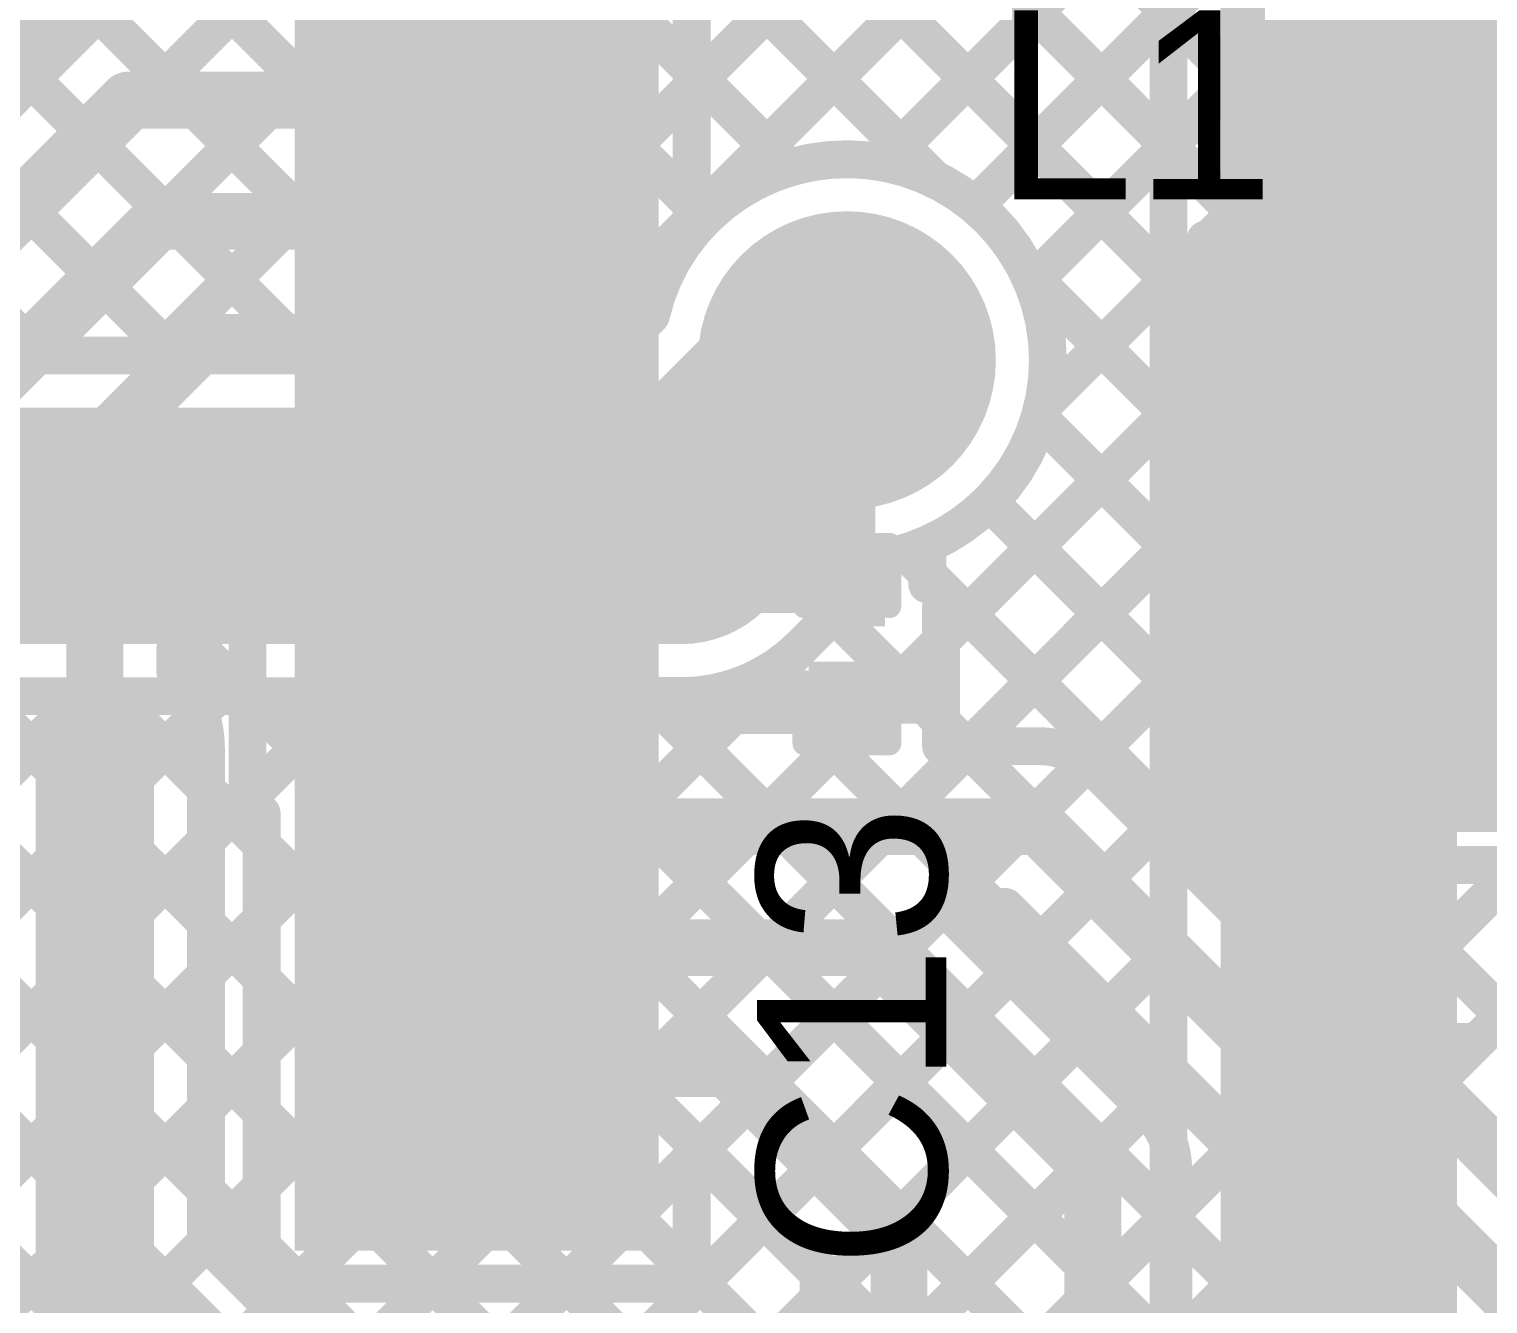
# Model space of a CAD drawing. Header units: millimetres. Extents: x 3.9 to 7.44, y 1.03 to 3.16.
# Drawn here: x 5.7271 to 6.0355, y 2.0745 to 2.344 of the extents above; entities that cross this region are included whole.
import ezdxf

# ---------------------------------------------------------------- set-up
doc = ezdxf.new("R2010")
doc.units = ezdxf.units.MM
doc.header["$MEASUREMENT"] = 0
for name, color, linetype in [('BottomLayer', 5, 'Continuous'), ('MultiLayer', 9, 'Continuous'), ('TopLayer', 1, 'Continuous'), ('TopOverlay', 2, 'Continuous'), ('TopPaste', 8, 'Continuous'), ('TopSolder', 216, 'Continuous'), ('ViaHoleLayer', 16, 'Continuous')]:
    doc.layers.add(name, color=color, linetype=linetype)

# ---------------------------------------------------------------- blocks, each defined once
blk = doc.blocks.new('SPM5012T_100M_LR_24')
at = {"layer": 'TopLayer'}
for points in [[(-0.11417, -0.05512), (-0.05906, -0.05512), (-0.11417, 0.05512), (-0.05906, 0.05512)], [(0.05906, -0.05512), (0.11417, -0.05512), (0.05906, 0.05512), (0.11417, 0.05512)]]:
    blk.add_solid(points, dxfattribs=at)
at = {"layer": 'TopOverlay', "const_width": 0.005}
for points in [[(-0.108, 0.102), (-0.108, 0.066)], [(0.108, 0.102), (-0.108, 0.102)], [(0.108, 0.102), (0.108, 0.066)], [(-0.108, -0.065), (-0.108, -0.102)], [(0.108, -0.065), (0.108, -0.102)], [(0.108, -0.102), (-0.108, -0.102)]]:
    blk.add_lwpolyline(points, dxfattribs=at)
at = {"layer": 'TopOverlay'}
for points, const_width in [([(-0.10925, 0.102, 1), (-0.10675, 0.102, 1)], 0.0025), ([(-0.10925, 0.102, 1), (-0.10675, 0.102, 1)], 0.0025), ([(0.10675, 0.102, 1), (0.10925, 0.102, 1)], 0.0025), ([(0.10675, 0.102, 1), (0.10925, 0.102, 1)], 0.0025), ([(-0.10925, 0.066, 1), (-0.10675, 0.066, 1)], 0.0025), ([(0.10675, 0.066, 1), (0.10925, 0.066, 1)], 0.0025), ([(-0.08617, -0.071, 1), (-0.09783, -0.071, 1)], 0.01), ([(-0.10925, -0.065, 1), (-0.10675, -0.065, 1)], 0.0025), ([(0.10675, -0.065, 1), (0.10925, -0.065, 1)], 0.0025), ([(-0.10033, -0.071, 1), (-0.09533, -0.071, 1)], 0.005), ([(-0.08867, -0.071, 1), (-0.08367, -0.071, 1)], 0.005), ([(-0.10925, -0.102, 1), (-0.10675, -0.102, 1)], 0.0025), ([(-0.10925, -0.102, 1), (-0.10675, -0.102, 1)], 0.0025), ([(0.10675, -0.102, 1), (0.10925, -0.102, 1)], 0.0025), ([(0.10675, -0.102, 1), (0.10925, -0.102, 1)], 0.0025)]:
    blk.add_lwpolyline(points, format="xyb", close=True, dxfattribs=dict(at, const_width=const_width))
at = {"layer": 'TopPaste'}
for points in [[(-0.11417, -0.05512), (-0.05906, -0.05512), (-0.11417, 0.05512), (-0.05906, 0.05512)], [(0.05906, -0.05512), (0.11417, -0.05512), (0.05906, 0.05512), (0.11417, 0.05512)]]:
    blk.add_solid(points, dxfattribs=at)
at = {"layer": 'TopSolder'}
for points in [[(-0.11817, -0.05912), (-0.05506, -0.05912), (-0.11817, 0.05912), (-0.05506, 0.05912)], [(0.05506, -0.05912), (0.11817, -0.05912), (0.05506, 0.05912), (0.11817, 0.05912)]]:
    blk.add_solid(points, dxfattribs=at)
blk = doc.blocks.new('PIC16F15355_I_SS_36')
at = {"layer": 'TopLayer'}
for points in [[(0.17618, 0.07283), (0.10728, 0.07283), (0.17618, 0.05512), (0.10728, 0.05512)], [(0.17618, 0.04724), (0.10728, 0.04724), (0.17618, 0.02953), (0.10728, 0.02953)], [(0.17618, 0.02165), (0.10728, 0.02165), (0.17618, 0.00394), (0.10728, 0.00394)], [(0.17618, -0.00394), (0.10728, -0.00394), (0.17618, -0.02165), (0.10728, -0.02165)], [(0.17618, -0.02953), (0.10728, -0.02953), (0.17618, -0.04724), (0.10728, -0.04724)], [(0.17618, -0.05512), (0.10728, -0.05512), (0.17618, -0.07283), (0.10728, -0.07283)], [(0.17618, -0.08071), (0.10728, -0.08071), (0.17618, -0.09843), (0.10728, -0.09843)], [(0.17618, -0.1063), (0.10728, -0.1063), (0.17618, -0.12402), (0.10728, -0.12402)], [(0.17618, -0.13189), (0.10728, -0.13189), (0.17618, -0.14961), (0.10728, -0.14961)], [(0.17618, -0.15748), (0.10728, -0.15748), (0.17618, -0.1752), (0.10728, -0.1752)]]:
    blk.add_solid(points, dxfattribs=at)
at = {"layer": 'TopPaste'}
for points in [[(0.17618, 0.07283), (0.10728, 0.07283), (0.17618, 0.05512), (0.10728, 0.05512)], [(0.17618, 0.04724), (0.10728, 0.04724), (0.17618, 0.02953), (0.10728, 0.02953)], [(0.17618, 0.02165), (0.10728, 0.02165), (0.17618, 0.00394), (0.10728, 0.00394)], [(0.17618, -0.00394), (0.10728, -0.00394), (0.17618, -0.02165), (0.10728, -0.02165)], [(0.17618, -0.02953), (0.10728, -0.02953), (0.17618, -0.04724), (0.10728, -0.04724)], [(0.17618, -0.05512), (0.10728, -0.05512), (0.17618, -0.07283), (0.10728, -0.07283)], [(0.17618, -0.08071), (0.10728, -0.08071), (0.17618, -0.09843), (0.10728, -0.09843)], [(0.17618, -0.1063), (0.10728, -0.1063), (0.17618, -0.12402), (0.10728, -0.12402)], [(0.17618, -0.13189), (0.10728, -0.13189), (0.17618, -0.14961), (0.10728, -0.14961)], [(0.17618, -0.15748), (0.10728, -0.15748), (0.17618, -0.1752), (0.10728, -0.1752)]]:
    blk.add_solid(points, dxfattribs=at)
at = {"layer": 'TopSolder'}
for points in [[(0.18018, 0.10243), (0.10328, 0.10243), (0.18018, 0.07671), (0.10328, 0.07671)], [(0.18018, 0.07683), (0.10328, 0.07683), (0.18018, 0.05112), (0.10328, 0.05112)], [(0.18018, 0.05124), (0.10328, 0.05124), (0.18018, 0.02553), (0.10328, 0.02553)], [(0.18018, 0.02565), (0.10328, 0.02565), (0.18018, -0.00006), (0.10328, -0.00006)], [(0.18018, 0.00006), (0.10328, 0.00006), (0.18018, -0.02565), (0.10328, -0.02565)], [(0.18018, -0.02553), (0.10328, -0.02553), (0.18018, -0.05124), (0.10328, -0.05124)], [(0.18018, -0.05112), (0.10328, -0.05112), (0.18018, -0.07683), (0.10328, -0.07683)], [(0.18018, -0.07671), (0.10328, -0.07671), (0.18018, -0.10243), (0.10328, -0.10243)], [(0.18018, -0.1023), (0.10328, -0.1023), (0.18018, -0.12802), (0.10328, -0.12802)], [(0.18018, -0.12789), (0.10328, -0.12789), (0.18018, -0.15361), (0.10328, -0.15361)], [(0.18018, -0.15348), (0.10328, -0.15348), (0.18018, -0.1792), (0.10328, -0.1792)]]:
    blk.add_solid(points, dxfattribs=at)
blk = doc.blocks.new('CAP_0201_54')
at = {"layer": 'TopLayer'}
for points in [[(-0.01772, -0.00591), (-0.00591, -0.00591), (-0.01772, 0.00591), (-0.00591, 0.00591)], [(0.00591, -0.00591), (0.01772, -0.00591), (0.00591, 0.00591), (0.01772, 0.00591)]]:
    blk.add_solid(points, dxfattribs=at)
at = {"layer": 'TopOverlay', "const_width": 0.005}
for points in [[(-0.021, -0.009), (-0.021, 0.009)], [(-0.008, 0.009), (-0.021, 0.009)], [(0.021, 0.009), (0.008, 0.009)], [(0.021, -0.009), (0.021, 0.009)], [(-0.008, -0.009), (-0.021, -0.009)], [(0.021, -0.009), (0.008, -0.009)]]:
    blk.add_lwpolyline(points, dxfattribs=at)
at = {"layer": 'TopOverlay', "const_width": 0.0025}
for points in [[(-0.02225, 0.009, 1), (-0.01975, 0.009, 1)], [(-0.02225, 0.009, 1), (-0.01975, 0.009, 1)], [(-0.00925, 0.009, 1), (-0.00675, 0.009, 1)], [(0.00675, 0.009, 1), (0.00925, 0.009, 1)], [(0.01975, 0.009, 1), (0.02225, 0.009, 1)], [(0.01975, 0.009, 1), (0.02225, 0.009, 1)], [(-0.02225, -0.009, 1), (-0.01975, -0.009, 1)], [(-0.02225, -0.009, 1), (-0.01975, -0.009, 1)], [(-0.00925, -0.009, 1), (-0.00675, -0.009, 1)], [(0.00675, -0.009, 1), (0.00925, -0.009, 1)], [(0.01975, -0.009, 1), (0.02225, -0.009, 1)], [(0.01975, -0.009, 1), (0.02225, -0.009, 1)]]:
    blk.add_lwpolyline(points, format="xyb", close=True, dxfattribs=at)
at = {"layer": 'TopPaste'}
for points in [[(-0.01772, -0.00591), (-0.00591, -0.00591), (-0.01772, 0.00591), (-0.00591, 0.00591)], [(0.00591, -0.00591), (0.01772, -0.00591), (0.00591, 0.00591), (0.01772, 0.00591)]]:
    blk.add_solid(points, dxfattribs=at)
at = {"layer": 'TopSolder'}
for points in [[(-0.01988, -0.00807), (-0.00374, -0.00807), (-0.01988, 0.00807), (-0.00374, 0.00807)], [(0.00374, -0.00807), (0.01988, -0.00807), (0.00374, 0.00807), (0.01988, 0.00807)]]:
    blk.add_solid(points, dxfattribs=at)

msp = doc.modelspace()

# ---------------------------------------------------------------- linework, layer by layer
at = {"layer": 'BottomLayer'}
for points, const_width in [([(5.56801, 2.691), (5.968, 2.29101)], 0.008), ([(5.59629, 2.691), (5.968, 2.31929)], 0.008), ([(5.62458, 2.691), (5.968, 2.34758)], 0.008), ([(6.004, 1.90555), (6.004, 2.66224)], 0.05), ([(5.46609, 2.6515), (5.84259, 2.275)], 0.008), ([(5.49437, 2.6515), (5.85938, 2.28649)], 0.008), ([(5.968, 2.02326), (5.968, 2.63966)], 0.008), ([(5.63547, 2.59526), (5.91844, 2.31229)], 0.008), ([(5.62674, 2.5757), (5.88775, 2.31469)], 0.008), ([(5.60084, 2.57332), (5.87003, 2.30413)], 0.008), ([(5.66911, 2.275), (5.968, 2.57389)], 0.008), ([(5.48524, 2.5475), (5.75774, 2.275)], 0.008), ([(5.6974, 2.275), (5.968, 2.5456)], 0.008), ([(5.72568, 2.275), (5.968, 2.51732)], 0.008), ([(5.75397, 2.275), (5.968, 2.48903)], 0.008), ([(5.78225, 2.275), (5.968, 2.46075)], 0.008), ([(5.81053, 2.275), (5.968, 2.43247)], 0.008), ([(5.6646, 2.4247), (5.8143, 2.275)], 0.008), ([(5.64958, 2.41144), (5.78602, 2.275)], 0.008), ([(5.83882, 2.275), (5.968, 2.40418)], 0.008), ([(5.90787, 2.31576), (5.968, 2.3759)], 0.008), ([(5.92711, 2.30672), (5.968, 2.34761)], 0.008), ([(5.67124, 2.33321), (5.72945, 2.275)], 0.008), ([(5.93917, 2.29049), (5.968, 2.31933)], 0.008), ([(5.865, 2.239), (5.9, 2.274)], 0.05), ([(5.93829, 2.29244), (5.968, 2.26273)], 0.008), ([(5.94141, 2.26445), (5.968, 2.29104)], 0.008), ([(5.85009, 2.275), (5.85858, 2.28349)], 0.008), ([(5.65343, 2.275), (5.85009, 2.275)], 0.008), ([(5.6985, 1.99326), (5.968, 2.26276)], 0.008), ([(5.332, 2.239), (5.865, 2.239)], 0.05), ([(5.94069, 2.26175), (5.968, 2.23444)], 0.008), ([(5.93013, 2.24403), (5.968, 2.20616)], 0.008), ([(5.09401, 1.36048), (5.968, 2.23448)], 0.008), ([(5.6889, 2.01195), (5.90955, 2.23259)], 0.008), ([(5.8905, 2.21359), (5.90949, 2.23258)], 0.008), ([(5.91249, 2.23338), (5.968, 2.17787)], 0.008), ([(5.89725, 2.22034), (5.968, 2.14959)], 0.008), ([(5.88202, 2.20728), (5.968, 2.1213)], 0.008), ([(5.09401, 1.3322), (5.968, 2.20619)], 0.008), ([(5.35458, 2.203), (5.865, 2.203)], 0.008), ([(5.60346, 2.203), (5.894, 1.91246)], 0.008), ([(5.62103, 2.0855), (5.73853, 2.203)], 0.008), ([(5.63175, 2.203), (5.894, 1.94075)], 0.008), ([(5.64932, 2.0855), (5.76682, 2.203)], 0.008), ([(5.66003, 2.203), (5.894, 1.96903)], 0.008), ([(5.6776, 2.0855), (5.7951, 2.203)], 0.008), ([(5.68831, 2.203), (5.88859, 2.00272)], 0.008), ([(5.70546, 2.08507), (5.82339, 2.203)], 0.008), ([(5.7166, 2.203), (5.89569, 2.02391)], 0.008), ([(5.72173, 2.07306), (5.85167, 2.203)], 0.008), ([(5.74488, 2.203), (5.91987, 2.02802)], 0.008), ([(5.77317, 2.203), (5.94693, 2.02924)], 0.008), ([(5.80145, 2.203), (5.968, 2.03645)], 0.008), ([(5.82974, 2.203), (5.968, 2.06474)], 0.008), ([(5.85802, 2.203), (5.968, 2.09302)], 0.008), ([(5.09401, 1.30391), (5.968, 2.17791)], 0.008), ([(5.09401, 1.27563), (5.968, 2.14962)], 0.008), ([(5.09821, 1.25155), (5.968, 2.12134)], 0.008), ([(5.90348, 2.02854), (5.968, 2.09305)], 0.008)]:
    msp.add_lwpolyline(points, dxfattribs=dict(at, const_width=const_width))
for points, const_width in [([(5.966, 2.34761, 1), (5.97, 2.34761, 1)], 0.004), ([(5.966, 2.34758, 1), (5.97, 2.34758, 1)], 0.004), ([(5.966, 2.31933, 1), (5.97, 2.31933, 1)], 0.004), ([(5.966, 2.31929, 1), (5.97, 2.31929, 1)], 0.004), ([(5.90587, 2.31576, 1), (5.90987, 2.31576, 1)], 0.004), ([(5.88575, 2.31469, 1), (5.88975, 2.31469, 1)], 0.004), ([(5.91644, 2.31229, 1), (5.92044, 2.31229, 1)], 0.004), ([(5.92511, 2.30672, 1), (5.92911, 2.30672, 1)], 0.004), ([(5.86803, 2.30413, 1), (5.87203, 2.30413, 1)], 0.004), ([(5.88425, 2.274, 1), (5.91575, 2.274, 1)], 0.0315), ([(5.8875, 2.274, 1), (5.9125, 2.274, 1)], 0.025), ([(5.93629, 2.29244, 1), (5.94029, 2.29244, 1)], 0.004), ([(5.93717, 2.29049, 1), (5.94116, 2.29049, 1)], 0.004), ([(5.966, 2.29104, 1), (5.97, 2.29104, 1)], 0.004), ([(5.966, 2.29101, 1), (5.97, 2.29101, 1)], 0.004), ([(5.85738, 2.28649, 1), (5.86138, 2.28649, 1)], 0.004), ([(5.85658, 2.28349, 1), (5.86058, 2.28349, 1)], 0.004), ([(5.85658, 2.28349, 1), (5.86058, 2.28349, 1)], 0.004), ([(5.72368, 2.275, 1), (5.72768, 2.275, 1)], 0.004), ([(5.72745, 2.275, 1), (5.73145, 2.275, 1)], 0.004), ([(5.75197, 2.275, 1), (5.75597, 2.275, 1)], 0.004), ([(5.75574, 2.275, 1), (5.75974, 2.275, 1)], 0.004), ([(5.78025, 2.275, 1), (5.78425, 2.275, 1)], 0.004), ([(5.78402, 2.275, 1), (5.78802, 2.275, 1)], 0.004), ([(5.80853, 2.275, 1), (5.81253, 2.275, 1)], 0.004), ([(5.8123, 2.275, 1), (5.8163, 2.275, 1)], 0.004), ([(5.83682, 2.275, 1), (5.84082, 2.275, 1)], 0.004), ([(5.84059, 2.275, 1), (5.84459, 2.275, 1)], 0.004), ([(5.84809, 2.275, 1), (5.85209, 2.275, 1)], 0.004), ([(5.84809, 2.275, 1), (5.85209, 2.275, 1)], 0.004), ([(5.9405, 2.274, 1), (5.9445, 2.274, 1)], 0.004), ([(5.9405, 2.274, 1), (5.9445, 2.274, 1)], 0.004), ([(5.93941, 2.26445, 1), (5.94341, 2.26445, 1)], 0.004), ([(5.966, 2.26276, 1), (5.97, 2.26276, 1)], 0.004), ([(5.966, 2.26273, 1), (5.97, 2.26273, 1)], 0.004), ([(5.8525, 2.239, 1), (5.8775, 2.239, 1)], 0.025), ([(5.8525, 2.239, 1), (5.8775, 2.239, 1)], 0.025), ([(5.93869, 2.26175, 1), (5.94269, 2.26175, 1)], 0.004), ([(5.92813, 2.24403, 1), (5.93213, 2.24403, 1)], 0.004), ([(5.90749, 2.23258, 1), (5.91149, 2.23258, 1)], 0.004), ([(5.90749, 2.23258, 1), (5.91149, 2.23258, 1)], 0.004), ([(5.90755, 2.23259, 1), (5.91155, 2.23259, 1)], 0.004), ([(5.91049, 2.23338, 1), (5.91449, 2.23338, 1)], 0.004), ([(5.966, 2.23448, 1), (5.97, 2.23448, 1)], 0.004), ([(5.966, 2.23444, 1), (5.97, 2.23444, 1)], 0.004), ([(5.89525, 2.22034, 1), (5.89925, 2.22034, 1)], 0.004), ([(5.88846, 2.21354, 1), (5.89246, 2.21354, 1)], 0.004), ([(5.8885, 2.21359, 1), (5.8925, 2.21359, 1)], 0.004), ([(5.8885, 2.21359, 1), (5.8925, 2.21359, 1)], 0.004), ([(5.88002, 2.20728, 1), (5.88402, 2.20728, 1)], 0.004), ([(5.966, 2.20619, 1), (5.97, 2.20619, 1)], 0.004), ([(5.966, 2.20616, 1), (5.97, 2.20616, 1)], 0.004), ([(5.73653, 2.203, 1), (5.74053, 2.203, 1)], 0.004), ([(5.74288, 2.203, 1), (5.74688, 2.203, 1)], 0.004), ([(5.76482, 2.203, 1), (5.76882, 2.203, 1)], 0.004), ([(5.77117, 2.203, 1), (5.77517, 2.203, 1)], 0.004), ([(5.7931, 2.203, 1), (5.7971, 2.203, 1)], 0.004), ([(5.79945, 2.203, 1), (5.80345, 2.203, 1)], 0.004), ([(5.82139, 2.203, 1), (5.82539, 2.203, 1)], 0.004), ([(5.82774, 2.203, 1), (5.83174, 2.203, 1)], 0.004), ([(5.84967, 2.203, 1), (5.85367, 2.203, 1)], 0.004), ([(5.85602, 2.203, 1), (5.86002, 2.203, 1)], 0.004), ([(5.863, 2.203, 1), (5.867, 2.203, 1)], 0.004), ([(5.863, 2.203, 1), (5.867, 2.203, 1)], 0.004), ([(5.863, 2.203, 1), (5.867, 2.203, 1)], 0.004), ([(5.966, 2.17791, 1), (5.97, 2.17791, 1)], 0.004), ([(5.966, 2.17787, 1), (5.97, 2.17787, 1)], 0.004), ([(5.966, 2.14962, 1), (5.97, 2.14962, 1)], 0.004), ([(5.966, 2.14959, 1), (5.97, 2.14959, 1)], 0.004), ([(5.966, 2.12134, 1), (5.97, 2.12134, 1)], 0.004), ([(5.966, 2.1213, 1), (5.97, 2.1213, 1)], 0.004), ([(5.966, 2.09305, 1), (5.97, 2.09305, 1)], 0.004), ([(5.966, 2.09302, 1), (5.97, 2.09302, 1)], 0.004)]:
    msp.add_lwpolyline(points, format="xyb", close=True, dxfattribs=dict(at, const_width=const_width))
at = {"layer": 'BottomLayer', "const_width": 0.008}
for points in [[(5.85858, 2.28349, -0.893307), (5.9425, 2.274)], [(5.9425, 2.274, -0.349698), (5.90949, 2.23258)], [(5.8905, 2.21359, -0.199396), (5.865, 2.203)], [(5.89046, 2.21354, -0.198912), (5.865, 2.203)], [(5.701, 2.0855, -0.414214), (5.7245, 2.062)]]:
    msp.add_lwpolyline(points, format="xyb", dxfattribs=at)
at = {"layer": 'MultiLayer', "const_width": 0.0315}
msp.add_lwpolyline([(5.88425, 2.274, 1), (5.91575, 2.274, 1)], format="xyb", close=True, dxfattribs=at)
at = {"layer": 'TopLayer'}
for points, const_width in [([(5.98539, 2.29954), (5.98539, 2.49942)], 0.008), ([(5.86718, 2.33165), (5.98539, 2.44985)], 0.008), ([(5.86718, 2.30336), (5.98539, 2.42157)], 0.008), ([(5.90231, 2.41327), (5.98539, 2.33019)], 0.008), ([(5.88817, 2.39913), (5.98539, 2.30191)], 0.008), ([(5.90787, 2.31576), (5.98539, 2.39328)], 0.008), ([(5.87026, 2.38875), (5.97583, 2.28318)], 0.008), ([(5.92711, 2.30672), (5.98539, 2.365)], 0.008), ([(5.86718, 2.36355), (5.91844, 2.31229)], 0.008), ([(5.597, 2.21), (5.74157, 2.35457)], 0.012), ([(5.86718, 2.33471), (5.86718, 2.34883)], 0.008), ([(5.86718, 2.33471), (5.86718, 2.34883)], 0.008), ([(5.93917, 2.29049), (5.98539, 2.33671)], 0.008), ([(5.86718, 2.33526), (5.88775, 2.31469)], 0.008), ([(5.86718, 2.32324), (5.86718, 2.33471)], 0.008), ([(5.636, 2.217), (5.748, 2.329)], 0.012), ([(5.748, 2.329), (5.771, 2.329)], 0.012), ([(5.75098, 2.32898), (5.82173, 2.32898)], 0.012), ([(5.86718, 2.30912), (5.86718, 2.32324)], 0.008), ([(5.86718, 2.30912), (5.86718, 2.32324)], 0.008), ([(5.86718, 2.301), (5.86718, 2.30912)], 0.008), ([(5.86718, 2.30698), (5.87003, 2.30413)], 0.008), ([(5.97649, 2.29954), (5.98539, 2.30843)], 0.008), ([(5.675, 2.224), (5.75439, 2.30339)], 0.012), ([(5.75439, 2.30339), (5.82173, 2.30339)], 0.012), ([(5.94141, 2.26445), (5.97583, 2.29887)], 0.008), ([(5.97583, 2.29954), (5.98539, 2.29954)], 0.008), ([(5.97583, 2.1673), (5.97583, 2.29954)], 0.008), ([(5.93829, 2.29244), (5.97583, 2.2549)], 0.008), ([(5.701, 2.215), (5.7638, 2.2778)], 0.012), ([(5.7638, 2.2778), (5.82173, 2.2778)], 0.012), ([(5.9, 2.22661), (5.9, 2.274)], 0.012), ([(5.91991, 2.21467), (5.97583, 2.27059)], 0.008), ([(5.94069, 2.26175), (5.97583, 2.22662)], 0.008), ([(5.741, 2.22), (5.7732, 2.2522)], 0.012), ([(5.7732, 2.2522), (5.82173, 2.2522)], 0.012), ([(5.92596, 2.19243), (5.97583, 2.2423)], 0.008), ([(5.93013, 2.24403), (5.97583, 2.19833)], 0.008), ([(5.917, 2.22661), (5.917, 2.23505)], 0.008), ([(5.758, 2.21296), (5.77628, 2.23124)], 0.008), ([(5.77628, 2.22388), (5.77628, 2.23124)], 0.008), ([(5.917, 2.22887), (5.97583, 2.17005)], 0.008), ([(5.82173, 2.22661), (5.9, 2.22661)], 0.012), ([(5.77328, 2.17817), (5.77328, 2.22388)], 0.008), ([(5.741, 2.192), (5.741, 2.22)], 0.012), ([(5.91991, 2.19243), (5.91991, 2.22209)], 0.008), ([(5.7606, 2.21556), (5.77328, 2.20288)], 0.008), ([(5.95081, 2.189), (5.97583, 2.21402)], 0.008), ([(5.758, 2.20823), (5.758, 2.21296)], 0.008), ([(5.76328, 2.19946), (5.77328, 2.20946)], 0.008), ([(5.77728, 2.20102), (5.82173, 2.20102)], 0.01), ([(5.82173, 2.20102), (5.9, 2.20102)], 0.012), ([(5.9, 2.20219), (5.91591, 2.20219)], 0.01), ([(5.741, 2.078), (5.741, 2.192)], 0.025), ([(5.91991, 2.19768), (5.92516, 2.19243)], 0.008), ([(5.7645, 2.08773), (5.7645, 2.192)], 0.008), ([(5.91991, 2.19243), (5.94057, 2.19243)], 0.008), ([(5.742, 2.081), (5.742, 2.18)], 0.02), ([(5.95261, 2.18743), (6.081, 2.05904)], 0.008), ([(5.96507, 2.17497), (5.97583, 2.18573)], 0.008), ([(5.7645, 2.18338), (5.77628, 2.1716)], 0.008), ([(5.7645, 2.1724), (5.77328, 2.18118)], 0.008), ([(5.77628, 2.1697), (5.77628, 2.17817)], 0.008), ([(5.82173, 2.17543), (5.94057, 2.17543)], 0.012), ([(5.94057, 2.17543), (6.069, 2.047)], 0.012), ([(5.77628, 2.15557), (5.77628, 2.1697)], 0.008), ([(5.77628, 2.15557), (5.77628, 2.1697)], 0.008), ([(5.97583, 2.17005), (5.97857, 2.1673)], 0.008), ([(5.97583, 2.1673), (6.05294, 2.1673)], 0.008), ([(5.97857, 2.1673), (6.099, 2.04687)], 0.008), ([(5.97921, 2.16083), (5.98568, 2.1673)], 0.008), ([(5.99335, 2.14669), (6.01396, 2.1673)], 0.008), ([(6.00686, 2.1673), (6.099, 2.07516)], 0.008), ([(6.00749, 2.13255), (6.04225, 2.1673)], 0.008), ([(6.02164, 2.11841), (6.07123, 2.168)], 0.008), ([(6.03514, 2.1673), (6.11944, 2.083)], 0.008), ([(6.03578, 2.10426), (6.09951, 2.168)], 0.008), ([(5.92061, 2.15843), (5.93353, 2.15843)], 0.008), ([(5.92061, 2.15843), (5.964, 2.11504)], 0.008), ([(5.93087, 2.15843), (6.052, 2.0373)], 0.008), ([(5.93353, 2.15843), (6.052, 2.03996)], 0.008), ([(5.7645, 2.14411), (5.77628, 2.1559)], 0.008), ([(5.7645, 2.1551), (5.77628, 2.14332)], 0.008), ([(5.77628, 2.14411), (5.77628, 2.15557)], 0.008), ([(5.82173, 2.14984), (5.90516, 2.14984)], 0.012), ([(5.90516, 2.14984), (5.952, 2.103)], 0.012), ([(5.93457, 2.14447), (5.94103, 2.15093)], 0.008), ([(5.77628, 2.12998), (5.77628, 2.14411)], 0.008), ([(5.77628, 2.12998), (5.77628, 2.14411)], 0.008), ([(5.94871, 2.13033), (5.95517, 2.13679)], 0.008), ([(5.7645, 2.11583), (5.77628, 2.12761)], 0.008), ([(5.77628, 2.11852), (5.77628, 2.12998)], 0.008), ([(5.7645, 2.12681), (5.77628, 2.11503)], 0.008), ([(5.82173, 2.12425), (5.87475, 2.12425)], 0.012), ([(5.87475, 2.12425), (5.911, 2.088)], 0.012), ([(5.96285, 2.11619), (5.96931, 2.12265)], 0.008), ([(5.77628, 2.10439), (5.77628, 2.11852)], 0.008), ([(5.77628, 2.10439), (5.77628, 2.11852)], 0.008), ([(5.969, 2.09405), (5.98345, 2.10851)], 0.008), ([(5.86771, 2.10725), (5.894, 2.08096)], 0.008), ([(5.77628, 2.0788), (5.77628, 2.10439)], 0.008), ([(5.86718, 2.0788), (5.86718, 2.10439)], 0.008), ([(5.952, 2.007), (5.952, 2.103)], 0.012), ([(5.969, 2.02221), (5.969, 2.103)], 0.008), ([(5.76459, 2.08764), (5.77628, 2.09933)], 0.008), ([(5.7645, 2.09853), (5.77628, 2.08675)], 0.008), ([(5.969, 2.06577), (5.99759, 2.09436)], 0.008), ([(5.82116, 2.03107), (5.88253, 2.09243)], 0.008), ([(5.911, 2.007), (5.911, 2.088)], 0.012), ([(5.969, 2.09202), (6.04913, 2.01189)], 0.008), ([(5.7645, 2.08773), (5.8396, 2.01263)], 0.008), ([(5.741, 2.078), (5.823, 1.996)], 0.025), ([(5.894, 2.02221), (5.894, 2.08096)], 0.008), ([(5.77628, 2.0788), (5.86718, 2.0788)], 0.008), ([(5.77874, 2.0735), (5.78404, 2.0788)], 0.008), ([(5.78423, 2.0788), (5.91203, 1.951)], 0.008), ([(5.79288, 2.05935), (5.81233, 2.0788)], 0.008), ([(5.80702, 2.04521), (5.84061, 2.0788)], 0.008), ([(5.81251, 2.0788), (5.88859, 2.00272)], 0.008), ([(5.8408, 2.0788), (5.894, 2.0256)], 0.008), ([(5.86718, 2.0807), (5.894, 2.05388)], 0.008), ([(5.969, 2.03749), (6.01174, 2.08022)], 0.008), ([(5.83531, 2.01693), (5.894, 2.07562)], 0.008)]:
    msp.add_lwpolyline(points, dxfattribs=dict(at, const_width=const_width))
for points, const_width in [([(5.98339, 2.33671, 1), (5.98739, 2.33671, 1)], 0.004), ([(5.86518, 2.33526, 1), (5.86918, 2.33526, 1)], 0.004), ([(5.86518, 2.33471, 1), (5.86918, 2.33471, 1)], 0.004), ([(5.86518, 2.33471, 1), (5.86918, 2.33471, 1)], 0.004), ([(5.86518, 2.33471, 1), (5.86918, 2.33471, 1)], 0.004), ([(5.745, 2.329, 1), (5.751, 2.329, 1)], 0.006), ([(5.745, 2.329, 1), (5.751, 2.329, 1)], 0.006), ([(5.74798, 2.32898, 1), (5.75398, 2.32898, 1)], 0.006), ([(5.768, 2.329, 1), (5.774, 2.329, 1)], 0.006), ([(5.81873, 2.32898, 1), (5.82473, 2.32898, 1)], 0.006), ([(5.86518, 2.33165, 1), (5.86918, 2.33165, 1)], 0.004), ([(5.98339, 2.33019, 1), (5.98739, 2.33019, 1)], 0.004), ([(5.86518, 2.32324, 1), (5.86918, 2.32324, 1)], 0.004), ([(5.86518, 2.32324, 1), (5.86918, 2.32324, 1)], 0.004), ([(5.86518, 2.32324, 1), (5.86918, 2.32324, 1)], 0.004), ([(5.90587, 2.31576, 1), (5.90987, 2.31576, 1)], 0.004), ([(5.88575, 2.31469, 1), (5.88975, 2.31469, 1)], 0.004), ([(5.91644, 2.31229, 1), (5.92044, 2.31229, 1)], 0.004), ([(5.86518, 2.30912, 1), (5.86918, 2.30912, 1)], 0.004), ([(5.86518, 2.30912, 1), (5.86918, 2.30912, 1)], 0.004), ([(5.86518, 2.30912, 1), (5.86918, 2.30912, 1)], 0.004), ([(5.86518, 2.30698, 1), (5.86918, 2.30698, 1)], 0.004), ([(5.92511, 2.30672, 1), (5.92911, 2.30672, 1)], 0.004), ([(5.98339, 2.30843, 1), (5.98739, 2.30843, 1)], 0.004), ([(5.75139, 2.30339, 1), (5.75739, 2.30339, 1)], 0.006), ([(5.75139, 2.30339, 1), (5.75739, 2.30339, 1)], 0.006), ([(5.81873, 2.30339, 1), (5.82473, 2.30339, 1)], 0.006), ([(5.86518, 2.30336, 1), (5.86918, 2.30336, 1)], 0.004), ([(5.86803, 2.30413, 1), (5.87203, 2.30413, 1)], 0.004), ([(5.86518, 2.301, 1), (5.86918, 2.301, 1)], 0.004), ([(5.86518, 2.301, 1), (5.86918, 2.301, 1)], 0.004), ([(5.88425, 2.274, 1), (5.91575, 2.274, 1)], 0.0315), ([(5.98339, 2.30191, 1), (5.98739, 2.30191, 1)], 0.004), ([(5.97383, 2.29954, 1), (5.97783, 2.29954, 1)], 0.004), ([(5.97383, 2.29954, 1), (5.97783, 2.29954, 1)], 0.004), ([(5.97383, 2.29887, 1), (5.97783, 2.29887, 1)], 0.004), ([(5.97449, 2.29954, 1), (5.97849, 2.29954, 1)], 0.004), ([(5.98339, 2.29954, 1), (5.98739, 2.29954, 1)], 0.004), ([(5.98339, 2.29954, 1), (5.98739, 2.29954, 1)], 0.004), ([(5.93629, 2.29244, 1), (5.94029, 2.29244, 1)], 0.004), ([(5.93717, 2.29049, 1), (5.94116, 2.29049, 1)], 0.004), ([(5.97383, 2.28318, 1), (5.97783, 2.28318, 1)], 0.004), ([(5.7608, 2.2778, 1), (5.7668, 2.2778, 1)], 0.006), ([(5.7608, 2.2778, 1), (5.7668, 2.2778, 1)], 0.006), ([(5.81873, 2.2778, 1), (5.82473, 2.2778, 1)], 0.006), ([(5.897, 2.274, 1), (5.903, 2.274, 1)], 0.006), ([(5.9405, 2.274, 1), (5.9445, 2.274, 1)], 0.004), ([(5.9405, 2.274, 1), (5.9445, 2.274, 1)], 0.004), ([(5.97383, 2.27059, 1), (5.97783, 2.27059, 1)], 0.004), ([(5.93941, 2.26445, 1), (5.94341, 2.26445, 1)], 0.004), ([(5.93869, 2.26175, 1), (5.94269, 2.26175, 1)], 0.004), ([(5.7702, 2.2522, 1), (5.7762, 2.2522, 1)], 0.006), ([(5.7702, 2.2522, 1), (5.7762, 2.2522, 1)], 0.006), ([(5.81873, 2.2522, 1), (5.82473, 2.2522, 1)], 0.006), ([(5.97383, 2.2549, 1), (5.97783, 2.2549, 1)], 0.004), ([(5.92813, 2.24403, 1), (5.93213, 2.24403, 1)], 0.004), ([(5.97383, 2.2423, 1), (5.97783, 2.2423, 1)], 0.004), ([(5.915, 2.23505, 1), (5.919, 2.23505, 1)], 0.004), ([(5.915, 2.23505, 1), (5.919, 2.23505, 1)], 0.004), ([(5.77428, 2.23124, 1), (5.77828, 2.23124, 1)], 0.004), ([(5.77428, 2.23124, 1), (5.77828, 2.23124, 1)], 0.004), ([(5.915, 2.22887, 1), (5.919, 2.22887, 1)], 0.004), ([(5.81873, 2.22661, 1), (5.82473, 2.22661, 1)], 0.006), ([(5.897, 2.22661, 1), (5.903, 2.22661, 1)], 0.006), ([(5.897, 2.22661, 1), (5.903, 2.22661, 1)], 0.006), ([(5.915, 2.22661, 1), (5.919, 2.22661, 1)], 0.004), ([(5.97383, 2.22662, 1), (5.97783, 2.22662, 1)], 0.004), ([(5.77128, 2.22388, 1), (5.77528, 2.22388, 1)], 0.004), ([(5.77428, 2.22388, 1), (5.77828, 2.22388, 1)], 0.004), ([(5.738, 2.22, 1), (5.744, 2.22, 1)], 0.006), ([(5.738, 2.22, 1), (5.744, 2.22, 1)], 0.006), ([(5.91791, 2.22209, 1), (5.92191, 2.22209, 1)], 0.004), ([(5.7586, 2.21556, 1), (5.7626, 2.21556, 1)], 0.004), ([(5.91791, 2.21467, 1), (5.92191, 2.21467, 1)], 0.004), ([(5.97383, 2.21402, 1), (5.97783, 2.21402, 1)], 0.004), ([(5.756, 2.21296, 1), (5.76, 2.21296, 1)], 0.004), ([(5.756, 2.21296, 1), (5.76, 2.21296, 1)], 0.004), ([(5.756, 2.20823, 1), (5.76, 2.20823, 1)], 0.004), ([(5.756, 2.20823, 1), (5.76, 2.20823, 1)], 0.004), ([(5.77128, 2.20946, 1), (5.77528, 2.20946, 1)], 0.004), ([(5.77128, 2.20288, 1), (5.77528, 2.20288, 1)], 0.004), ([(5.77478, 2.20102, 1), (5.77978, 2.20102, 1)], 0.005), ([(5.81873, 2.20102, 1), (5.82473, 2.20102, 1)], 0.006), ([(5.81923, 2.20102, 1), (5.82423, 2.20102, 1)], 0.005), ([(5.897, 2.20102, 1), (5.903, 2.20102, 1)], 0.006), ([(5.8975, 2.20219, 1), (5.9025, 2.20219, 1)], 0.005), ([(5.91341, 2.20219, 1), (5.91841, 2.20219, 1)], 0.005), ([(5.73475, 2.192, 1), (5.74725, 2.192, 1)], 0.0125), ([(5.76128, 2.19946, 1), (5.76528, 2.19946, 1)], 0.004), ([(5.97383, 2.19833, 1), (5.97783, 2.19833, 1)], 0.004), ([(5.91791, 2.19768, 1), (5.92191, 2.19768, 1)], 0.004), ([(5.738, 2.192, 1), (5.744, 2.192, 1)], 0.006), ([(5.7625, 2.192, 1), (5.7665, 2.192, 1)], 0.004), ([(5.7625, 2.192, 1), (5.7665, 2.192, 1)], 0.004), ([(5.91791, 2.19243, 1), (5.92191, 2.19243, 1)], 0.004), ([(5.91791, 2.19243, 1), (5.92191, 2.19243, 1)], 0.004), ([(5.92316, 2.19243, 1), (5.92716, 2.19243, 1)], 0.004), ([(5.92396, 2.19243, 1), (5.92796, 2.19243, 1)], 0.004), ([(5.93857, 2.19243, 1), (5.94257, 2.19243, 1)], 0.004), ([(5.93857, 2.19243, 1), (5.94257, 2.19243, 1)], 0.004), ([(5.93857, 2.19243, 1), (5.94257, 2.19243, 1)], 0.004), ([(5.94881, 2.189, 1), (5.95281, 2.189, 1)], 0.004), ([(5.737, 2.18, 1), (5.747, 2.18, 1)], 0.01), ([(5.95059, 2.18745, 1), (5.95459, 2.18745, 1)], 0.004), ([(5.95061, 2.18743, 1), (5.95461, 2.18743, 1)], 0.004), ([(5.95061, 2.18743, 1), (5.95461, 2.18743, 1)], 0.004), ([(5.97383, 2.18573, 1), (5.97783, 2.18573, 1)], 0.004), ([(5.7625, 2.18338, 1), (5.7665, 2.18338, 1)], 0.004), ([(5.77128, 2.18118, 1), (5.77528, 2.18118, 1)], 0.004), ([(5.77128, 2.17817, 1), (5.77528, 2.17817, 1)], 0.004), ([(5.77428, 2.17817, 1), (5.77828, 2.17817, 1)], 0.004), ([(5.81873, 2.17543, 1), (5.82473, 2.17543, 1)], 0.006), ([(5.93757, 2.17543, 1), (5.94357, 2.17543, 1)], 0.006), ([(5.93757, 2.17543, 1), (5.94357, 2.17543, 1)], 0.006), ([(5.96307, 2.17497, 1), (5.96707, 2.17497, 1)], 0.004), ([(5.7625, 2.1724, 1), (5.7665, 2.1724, 1)], 0.004), ([(5.77428, 2.1716, 1), (5.77828, 2.1716, 1)], 0.004), ([(5.77428, 2.1697, 1), (5.77828, 2.1697, 1)], 0.004), ([(5.77428, 2.1697, 1), (5.77828, 2.1697, 1)], 0.004), ([(5.77428, 2.1697, 1), (5.77828, 2.1697, 1)], 0.004), ([(5.97383, 2.17005, 1), (5.97783, 2.17005, 1)], 0.004), ([(5.97383, 2.17005, 1), (5.97783, 2.17005, 1)], 0.004), ([(5.97383, 2.1673, 1), (5.97783, 2.1673, 1)], 0.004), ([(5.97383, 2.1673, 1), (5.97783, 2.1673, 1)], 0.004), ([(5.97657, 2.1673, 1), (5.98057, 2.1673, 1)], 0.004), ([(5.97657, 2.1673, 1), (5.98057, 2.1673, 1)], 0.004), ([(5.98368, 2.1673, 1), (5.98768, 2.1673, 1)], 0.004), ([(6.00486, 2.1673, 1), (6.00886, 2.1673, 1)], 0.004), ([(6.01196, 2.1673, 1), (6.01596, 2.1673, 1)], 0.004), ([(6.03314, 2.1673, 1), (6.03714, 2.1673, 1)], 0.004), ([(5.91861, 2.15843, 1), (5.92261, 2.15843, 1)], 0.004), ([(5.91861, 2.15843, 1), (5.92261, 2.15843, 1)], 0.004), ([(5.92887, 2.15843, 1), (5.93287, 2.15843, 1)], 0.004), ([(5.93153, 2.15843, 1), (5.93553, 2.15843, 1)], 0.004), ([(5.93153, 2.15843, 1), (5.93553, 2.15843, 1)], 0.004), ([(5.97721, 2.16083, 1), (5.98121, 2.16083, 1)], 0.004), ([(5.7625, 2.1551, 1), (5.7665, 2.1551, 1)], 0.004), ([(5.77428, 2.1559, 1), (5.77828, 2.1559, 1)], 0.004), ([(5.77428, 2.15557, 1), (5.77828, 2.15557, 1)], 0.004), ([(5.77428, 2.15557, 1), (5.77828, 2.15557, 1)], 0.004), ([(5.77428, 2.15557, 1), (5.77828, 2.15557, 1)], 0.004), ([(5.81873, 2.14984, 1), (5.82473, 2.14984, 1)], 0.006), ([(5.90216, 2.14984, 1), (5.90816, 2.14984, 1)], 0.006), ([(5.90216, 2.14984, 1), (5.90816, 2.14984, 1)], 0.006), ([(5.93903, 2.15093, 1), (5.94303, 2.15093, 1)], 0.004), ([(5.99135, 2.14669, 1), (5.99535, 2.14669, 1)], 0.004), ([(5.7625, 2.14411, 1), (5.7665, 2.14411, 1)], 0.004), ([(5.77428, 2.14411, 1), (5.77828, 2.14411, 1)], 0.004), ([(5.77428, 2.14411, 1), (5.77828, 2.14411, 1)], 0.004), ([(5.77428, 2.14411, 1), (5.77828, 2.14411, 1)], 0.004), ([(5.77428, 2.14332, 1), (5.77828, 2.14332, 1)], 0.004), ([(5.93257, 2.14447, 1), (5.93657, 2.14447, 1)], 0.004), ([(5.95317, 2.13679, 1), (5.95717, 2.13679, 1)], 0.004), ([(5.94671, 2.13033, 1), (5.95071, 2.13033, 1)], 0.004), ([(6.00549, 2.13255, 1), (6.00949, 2.13255, 1)], 0.004), ([(5.77428, 2.12998, 1), (5.77828, 2.12998, 1)], 0.004), ([(5.77428, 2.12998, 1), (5.77828, 2.12998, 1)], 0.004), ([(5.77428, 2.12998, 1), (5.77828, 2.12998, 1)], 0.004), ([(5.77428, 2.12761, 1), (5.77828, 2.12761, 1)], 0.004), ([(5.7625, 2.12681, 1), (5.7665, 2.12681, 1)], 0.004), ([(5.81873, 2.12425, 1), (5.82473, 2.12425, 1)], 0.006), ([(5.87175, 2.12425, 1), (5.87775, 2.12425, 1)], 0.006), ([(5.87175, 2.12425, 1), (5.87775, 2.12425, 1)], 0.006), ([(5.96731, 2.12265, 1), (5.97131, 2.12265, 1)], 0.004), ([(5.77428, 2.11852, 1), (5.77828, 2.11852, 1)], 0.004), ([(5.77428, 2.11852, 1), (5.77828, 2.11852, 1)], 0.004), ([(5.77428, 2.11852, 1), (5.77828, 2.11852, 1)], 0.004), ([(6.01964, 2.11841, 1), (6.02364, 2.11841, 1)], 0.004), ([(5.7625, 2.11583, 1), (5.7665, 2.11583, 1)], 0.004), ([(5.77428, 2.11503, 1), (5.77828, 2.11503, 1)], 0.004), ([(5.96085, 2.11619, 1), (5.96485, 2.11619, 1)], 0.004), ([(5.962, 2.11504, 1), (5.966, 2.11504, 1)], 0.004), ([(5.962, 2.11504, 1), (5.966, 2.11504, 1)], 0.004), ([(5.96202, 2.11502, 1), (5.96602, 2.11502, 1)], 0.004), ([(5.98145, 2.10851, 1), (5.98545, 2.10851, 1)], 0.004), ([(5.86571, 2.10725, 1), (5.86971, 2.10725, 1)], 0.004), ([(5.77428, 2.10439, 1), (5.77828, 2.10439, 1)], 0.004), ([(5.77428, 2.10439, 1), (5.77828, 2.10439, 1)], 0.004), ([(5.77428, 2.10439, 1), (5.77828, 2.10439, 1)], 0.004), ([(5.86518, 2.10439, 1), (5.86918, 2.10439, 1)], 0.004), ([(5.949, 2.103, 1), (5.955, 2.103, 1)], 0.006), ([(5.949, 2.103, 1), (5.955, 2.103, 1)], 0.006), ([(5.967, 2.103, 1), (5.971, 2.103, 1)], 0.004), ([(5.967, 2.103, 1), (5.971, 2.103, 1)], 0.004), ([(5.967, 2.103, 1), (5.971, 2.103, 1)], 0.004), ([(6.03378, 2.10426, 1), (6.03778, 2.10426, 1)], 0.004), ([(5.77428, 2.09933, 1), (5.77828, 2.09933, 1)], 0.004), ([(5.7625, 2.09853, 1), (5.7665, 2.09853, 1)], 0.004), ([(5.967, 2.09405, 1), (5.971, 2.09405, 1)], 0.004), ([(5.99559, 2.09436, 1), (5.99959, 2.09436, 1)], 0.004), ([(5.88053, 2.09243, 1), (5.88453, 2.09243, 1)], 0.004), ([(5.908, 2.088, 1), (5.914, 2.088, 1)], 0.006), ([(5.908, 2.088, 1), (5.914, 2.088, 1)], 0.006), ([(5.967, 2.09202, 1), (5.971, 2.09202, 1)], 0.004), ([(5.737, 2.081, 1), (5.747, 2.081, 1)], 0.01), ([(5.7625, 2.08773, 1), (5.7665, 2.08773, 1)], 0.004), ([(5.7625, 2.08773, 1), (5.7665, 2.08773, 1)], 0.004), ([(5.7626, 2.08764, 1), (5.76659, 2.08764, 1)], 0.004), ([(5.73475, 2.078, 1), (5.74725, 2.078, 1)], 0.0125), ([(5.73475, 2.078, 1), (5.74725, 2.078, 1)], 0.0125), ([(5.77428, 2.08675, 1), (5.77828, 2.08675, 1)], 0.004), ([(5.892, 2.08096, 1), (5.896, 2.08096, 1)], 0.004), ([(5.892, 2.08096, 1), (5.896, 2.08096, 1)], 0.004), ([(5.77428, 2.0788, 1), (5.77828, 2.0788, 1)], 0.004), ([(5.77428, 2.0788, 1), (5.77828, 2.0788, 1)], 0.004), ([(5.78204, 2.0788, 1), (5.78604, 2.0788, 1)], 0.004), ([(5.78223, 2.0788, 1), (5.78623, 2.0788, 1)], 0.004), ([(5.81033, 2.0788, 1), (5.81433, 2.0788, 1)], 0.004), ([(5.81051, 2.0788, 1), (5.81451, 2.0788, 1)], 0.004), ([(5.83861, 2.0788, 1), (5.84261, 2.0788, 1)], 0.004), ([(5.8388, 2.0788, 1), (5.8428, 2.0788, 1)], 0.004), ([(5.86518, 2.0807, 1), (5.86918, 2.0807, 1)], 0.004), ([(5.86518, 2.0788, 1), (5.86918, 2.0788, 1)], 0.004), ([(5.86518, 2.0788, 1), (5.86918, 2.0788, 1)], 0.004), ([(6.00974, 2.08022, 1), (6.01374, 2.08022, 1)], 0.004), ([(5.892, 2.07562, 1), (5.896, 2.07562, 1)], 0.004), ([(5.77674, 2.0735, 1), (5.78074, 2.0735, 1)], 0.004)]:
    msp.add_lwpolyline(points, format="xyb", close=True, dxfattribs=dict(at, const_width=const_width))
at = {"layer": 'TopLayer', "const_width": 0.008}
for points in [[(5.86718, 2.301, -0.703849), (5.9425, 2.274)], [(5.9425, 2.274, -0.298206), (5.917, 2.23505)], [(5.758, 2.20823, -0.192858), (5.7645, 2.192)], [(5.94057, 2.19243, -0.198912), (5.95259, 2.18745)], [(5.94057, 2.19243, -0.199327), (5.95261, 2.18743)], [(5.964, 2.11504, -0.199327), (5.969, 2.103)], [(5.96402, 2.11502, -0.198912), (5.969, 2.103)]]:
    msp.add_lwpolyline(points, format="xyb", dxfattribs=at)
at = {"layer": 'TopLayer'}
msp.add_solid([(5.99639, 2.48842), (5.99639, 2.179), (6.09839, 2.48842), (6.09839, 2.179)], dxfattribs=at)
at = {"layer": 'ViaHoleLayer', "const_width": 0.01575}
msp.add_lwpolyline([(5.89213, 2.274, 1), (5.90787, 2.274, 1)], format="xyb", close=True, dxfattribs=at)

# ---------------------------------------------------------------- block references
msp.add_blockref('PIC16F15355_I_SS_36', (5.68, 2.265))
for name, p, rotation in [('SPM5012T_100M_LR_24', (6.101, 2.23342), 180), ('CAP_0201_54', (5.9, 2.214), 270)]:
    msp.add_blockref(name, p, dxfattribs=dict(rotation=rotation))

# ---------------------------------------------------------------- texts
at = {"layer": 'TopOverlay'}
msp.add_text('L1', height=0.04, dxfattribs=at).set_placement((5.931, 2.308))
msp.add_text('C13', height=0.04, rotation=90, dxfattribs=at).set_placement((5.921, 2.082))

doc.saveas('drawing.dxf')
